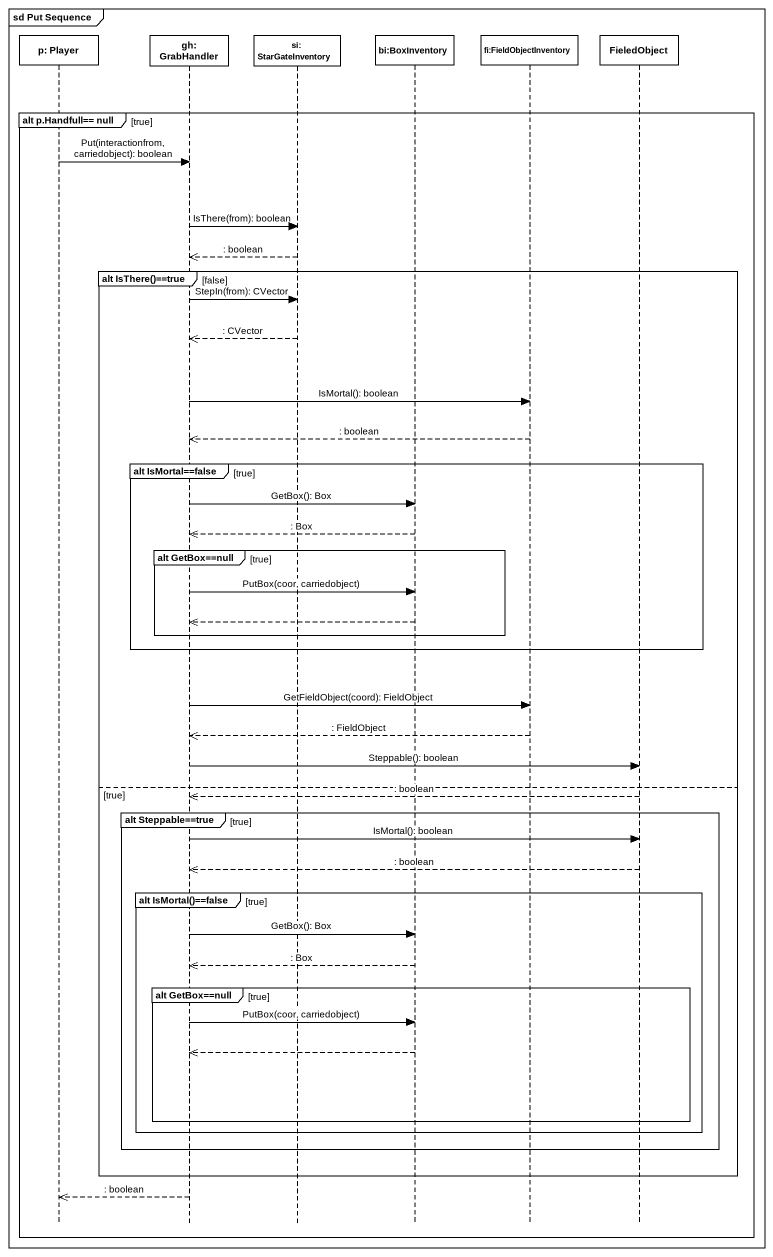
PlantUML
@startuml
mainframe sd Put Sequence
hide footbox
participant "p: Player" as p_Player
participant "gh: GrabHandler" as gh_GrabHandler
participant "si: StarGateInventory" as si_StarGateInventory
participant "bi:BoxInventory" as bi_BoxInventory
participant "fi:FieldObjectInventory" as fi_FieldObjectInventory
participant FieledObject

group alt p.Handfull== null [true]
  p_Player -> gh_GrabHandler : Put(interactionfrom, carriedobject): boolean
  gh_GrabHandler -> si_StarGateInventory : IsThere(from): boolean
  si_StarGateInventory -->> gh_GrabHandler : : boolean
  group alt IsThere()==true [false]
    gh_GrabHandler -> si_StarGateInventory : StepIn(from): CVector
    si_StarGateInventory -->> gh_GrabHandler : : CVector
    gh_GrabHandler -> fi_FieldObjectInventory : IsMortal(): boolean
    fi_FieldObjectInventory -->> gh_GrabHandler : : boolean
    group alt IsMortal==false [true]
      gh_GrabHandler -> bi_BoxInventory : GetBox(): Box
      bi_BoxInventory -->> gh_GrabHandler : : Box
      group alt GetBox==null [true]
        gh_GrabHandler -> bi_BoxInventory : PutBox(coor, carriedobject)
        bi_BoxInventory -->> gh_GrabHandler
      end
    end
    gh_GrabHandler -> fi_FieldObjectInventory : GetFieldObject(coord): FieldObject
    fi_FieldObjectInventory -->> gh_GrabHandler : : FieldObject
    gh_GrabHandler -> FieledObject : Steppable(): boolean
  else true
    FieledObject -->> gh_GrabHandler : : boolean
    group alt Steppable==true [true]
      gh_GrabHandler -> FieledObject : IsMortal(): boolean
      FieledObject -->> gh_GrabHandler : : boolean
      group alt IsMortal()==false [true]
        gh_GrabHandler -> bi_BoxInventory : GetBox(): Box
        bi_BoxInventory -->> gh_GrabHandler : : Box
        group alt GetBox==null [true]
          gh_GrabHandler -> bi_BoxInventory : PutBox(coor, carriedobject)
          bi_BoxInventory -->> gh_GrabHandler
        end
      end
    end
  end
  gh_GrabHandler -->> p_Player : : boolean
end
@enduml
